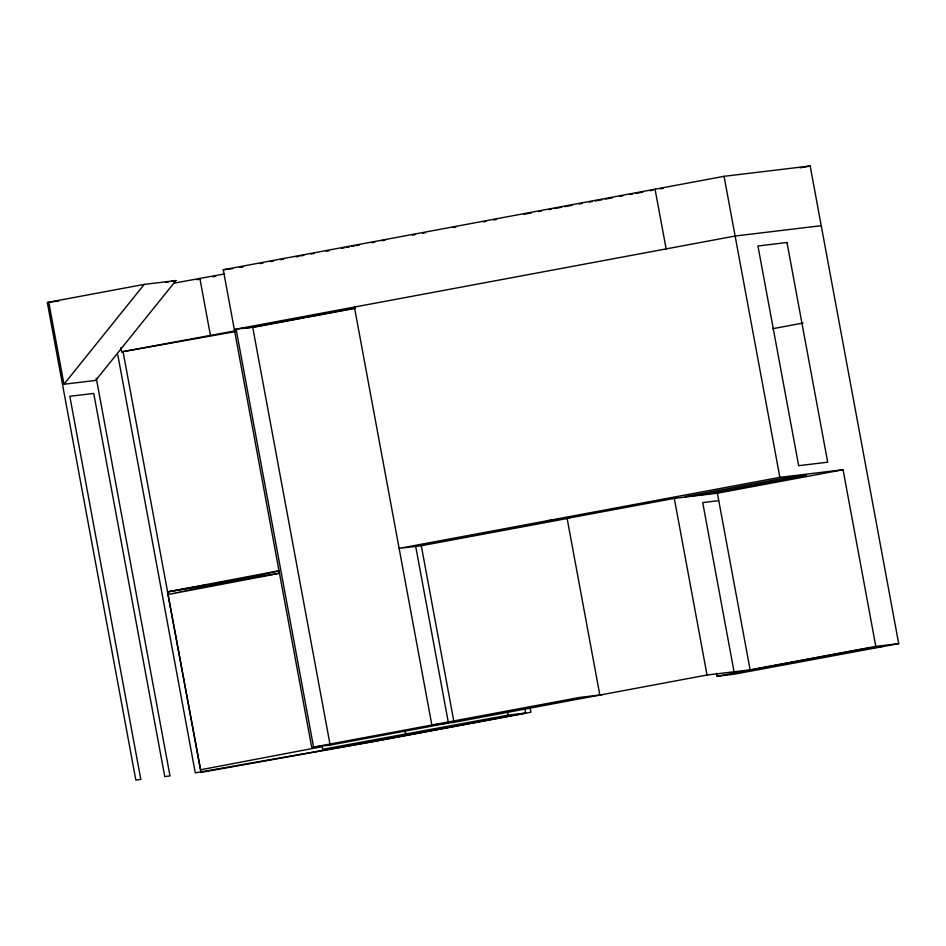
<?xml version="1.0" encoding="UTF-8"?>
<svg xmlns="http://www.w3.org/2000/svg" width="946" height="946" viewBox="0 0 946 946"><rect width="100%" height="100%" fill="white"/><g stroke="black" fill="none" stroke-linecap="round" stroke-linejoin="round"><path stroke-width="1.42" d="M63.961 384.242L144.241 284.379L175.932 280.572L95.641 380.422L63.961 384.242L48.754 302.2L144.241 284.379M279.023 570.958L168.069 594.514L279.271 573.382M278.975 570.734L167.501 591.912L201.037 772.385L375.645 741.226L530.895 712.255L530.091 707.904M223.197 269.776L724.057 176.323L810.166 165.976L898.7 643.635L734.001 674.226L717.103 676.26L716.56 673.363M240.083 267.257L242.98 266.713M270.509 261.581L273.406 261.037M280.655 259.689L283.552 259.145M300.946 255.905L303.843 255.361M311.08 254.013L313.989 253.469M341.518 248.337L344.415 247.793M351.664 246.445L354.561 245.901M371.944 242.661L374.841 242.117M382.089 240.769L384.987 240.225M412.515 235.081L415.412 234.549M422.661 233.189L425.558 232.657M453.087 227.513L455.984 226.981M483.512 221.837L486.41 221.293M493.658 219.945L496.555 219.401M524.084 214.269L531.333 212.921M538.581 211.561L541.479 211.029M548.727 209.669L551.624 209.137M554.522 208.593L561.758 207.245M564.667 206.701L571.904 205.353M579.153 203.993L582.05 203.461M589.299 202.101L592.196 201.557M595.093 201.025L602.33 199.665M605.239 199.133L612.476 197.773M619.725 196.425L622.622 195.881M629.87 194.533L632.768 193.989M635.665 193.457L642.913 192.097M650.15 190.749L653.047 190.205M660.296 188.857L663.193 188.313M240.036 267.34L242.909 266.796M260.162 263.579L263.035 263.047M296.098 256.874L298.983 256.342M326.287 251.246L329.173 250.702M346.413 247.485L349.287 246.953M356.476 245.605L359.35 245.073M165.81 282.464L168.695 281.92M171.593 281.376L175.932 280.572M174.099 283.138L224.486 273.938M800.103 167.844L810.166 165.976M234.336 329.468L735.148 236.027L821.234 225.68M415.708 546.386L448.439 723.028L330.154 745.093L313.575 747.092L236.11 329.137L252.688 327.139L355.105 308.029M120.899 347.549L121.691 351.817L235.034 330.864M304.529 317.785L255.657 326.902L242.862 328.439M307.403 317.253L354.845 308.396M772.669 328.711L803.107 323.035M898.7 643.635L875.807 646.39L843.063 469.748L779.871 477.352L399.129 548.384L421.301 545.724L569.161 518.136L546.989 520.797M843.063 469.748L717.387 493.197L674.297 498.376L567.103 518.384L599.835 695.014M354.407 307.072L431.861 725.014L454.033 722.354L707.04 675.018L750.119 669.839L875.807 646.39M524.841 708.696L525.645 713.036L508.049 715.152L322.645 749.291L322.16 746.678L200.552 769.784L123.063 351.652L121.691 351.817M717.103 676.26L864.963 648.672L881.861 646.638M525.645 713.036L375.68 741.014L195.278 772.882L117.812 354.927M207.919 584.652L167.501 591.912L279.165 573.181M210.804 584.131L213.69 583.623M216.575 583.103L223.8 581.802M196.898 279.661L199.807 279.141M212.909 276.811L215.818 276.291M123.063 351.652L235.093 331.656M232.834 268.605L223.268 269.764L311.731 747.435L579.732 697.427L601.893 694.766M718.771 500.659L702.712 502.598L734.061 671.766M58.841 301.017L47.3 302.365L135.834 780.024L140.824 779.433L69.815 396.303L93.737 393.43L164.746 776.548L169.996 775.921L96.291 378.282M724.057 176.323L779.871 477.352M717.387 493.197L750.119 669.839M655.058 189.2L666.138 248.904M674.297 498.376L707.04 675.018M507.505 712.255L508.049 715.152M421.301 545.724L454.033 722.354M252.688 327.139L330.154 745.093M199.854 278.337L210.414 335.262M783.927 478.203L685.211 496.615L707.762 493.907L806.465 475.495L783.927 478.203M786.989 242.507L757.947 246.007L798.661 465.68L827.703 462.192L786.989 242.507M405.775 734.226L405.231 731.341L405.775 734.226"/></g></svg>
